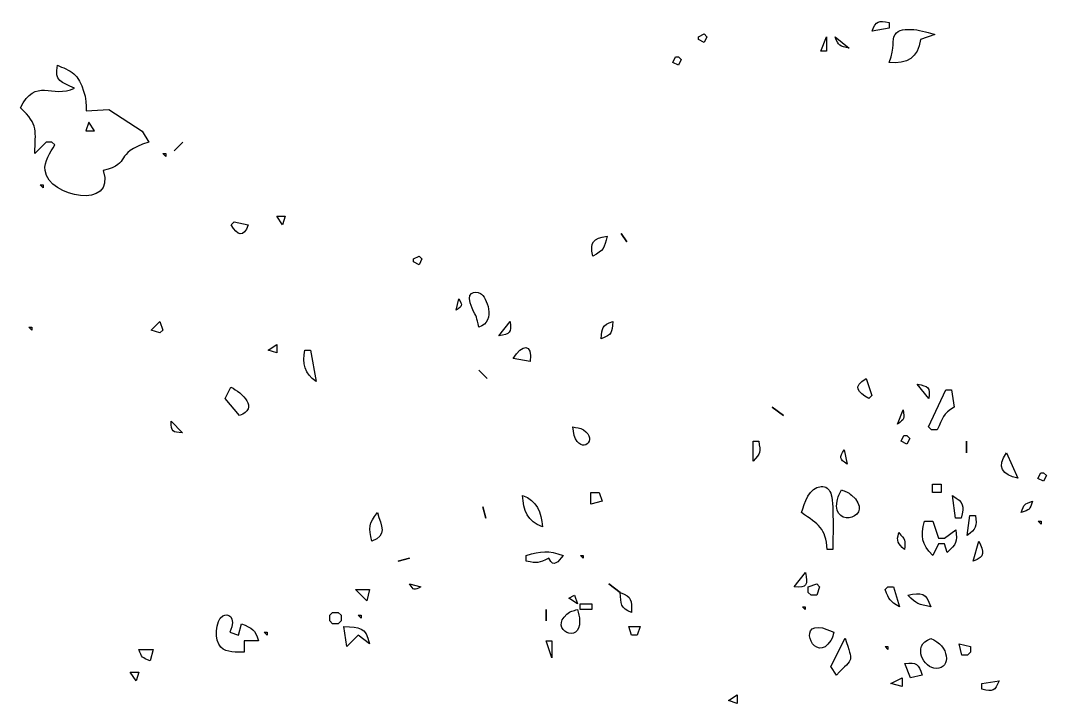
# Model space of a CAD drawing. Header units: centimetres. Extents: x -10.8 to 7.5, y -7.5 to 7.5.
# Drawn here: x -3.751 to -1.244, y 4.029 to 5.699 of the extents above; entities that cross this region are included whole.
import ezdxf

# ---------------------------------------------------------------- set-up
doc = ezdxf.new("R2010")
doc.units = ezdxf.units.CM
doc.header["$MEASUREMENT"] = 0
doc.layers.add('Layer 1', color=7, linetype='Continuous')

msp = doc.modelspace()

# ---------------------------------------------------------------- linework, layer by layer
at = {"layer": 'Layer 1'}
for points, knots in [([(-1.66997, 5.67267), (-1.66997, 5.67267), (-1.62821, 5.67963), (-1.62821, 5.67963), (-1.62821, 5.67963), (-1.62821, 5.67963), (-1.62821, 5.69355), (-1.62821, 5.69355), (-1.62821, 5.69355), (-1.65424, 5.69807), (-1.66057, 5.69856), (-1.66997, 5.67267)], [0, 0, 0, 0, 0.25, 0.25, 0.25, 0.25, 0.5, 0.5, 0.5, 0.5, 1, 1, 1, 1]), ([(-1.61388, 5.66418), (-1.62258, 5.64915), (-1.61325, 5.63586), (-1.62822, 5.59612), (-1.62822, 5.59612), (-1.58458, 5.59194), (-1.55689, 5.60712), (-1.55167, 5.6518), (-1.55167, 5.6518), (-1.55167, 5.6518), (-1.51687, 5.66419), (-1.51687, 5.66419), (-1.51687, 5.66419), (-1.54053, 5.67268), (-1.5976, 5.68813), (-1.61388, 5.66419), (-1.61388, 5.66419), (-1.61388, 5.66419), (-1.61388, 5.66418), (-1.61388, 5.66418)], [0, 0, 0, 0, 0.1666667, 0.1666667, 0.1666667, 0.1666667, 0.3333333, 0.3333333, 0.3333333, 0.3333333, 0.5, 0.5, 0.5, 0.5, 0.6666667, 0.6666667, 0.6666667, 0.6666667, 1, 1, 1, 1]), ([(-2.09446, 5.65875), (-2.09446, 5.65875), (-2.09446, 5.65179), (-2.09446, 5.65179), (-2.09446, 5.65179), (-2.09446, 5.65179), (-2.08054, 5.64483), (-2.08054, 5.64483), (-2.08054, 5.64483), (-2.08054, 5.64483), (-2.07358, 5.65875), (-2.07358, 5.65875), (-2.07358, 5.65875), (-2.07358, 5.65875), (-2.08054, 5.66571), (-2.08054, 5.66571), (-2.08054, 5.66571), (-2.08054, 5.66571), (-2.09446, 5.65875), (-2.09446, 5.65875)], [0, 0, 0, 0, 0.1666667, 0.1666667, 0.1666667, 0.1666667, 0.3333333, 0.3333333, 0.3333333, 0.3333333, 0.5, 0.5, 0.5, 0.5, 0.6666667, 0.6666667, 0.6666667, 0.6666667, 1, 1, 1, 1]), ([(-1.7952, 5.62396), (-1.7952, 5.62396), (-1.78128, 5.62396), (-1.78128, 5.62396), (-1.78128, 5.62396), (-1.78128, 5.62396), (-1.78128, 5.65876), (-1.78128, 5.65876), (-1.78128, 5.65876), (-1.78128, 5.65876), (-1.7952, 5.62396), (-1.7952, 5.62396)], [0, 0, 0, 0, 0.25, 0.25, 0.25, 0.25, 0.5, 0.5, 0.5, 0.5, 1, 1, 1, 1]), ([(-1.7604, 5.65875), (-1.75205, 5.63557), (-1.7492, 5.63634), (-1.7256, 5.63091), (-1.7256, 5.63091), (-1.7256, 5.63091), (-1.7604, 5.65875), (-1.7604, 5.65875)], [0, 0, 0, 0, 0.3333333, 0.3333333, 0.3333333, 0.3333333, 1, 1, 1, 1]), ([(-2.15015, 5.61004), (-2.15015, 5.61004), (-2.15711, 5.59612), (-2.15711, 5.59612), (-2.15711, 5.59612), (-2.15711, 5.59612), (-2.14319, 5.58916), (-2.14319, 5.58916), (-2.14319, 5.58916), (-2.14319, 5.58916), (-2.13623, 5.60308), (-2.13623, 5.60308), (-2.13623, 5.60308), (-2.13623, 5.60308), (-2.14319, 5.61004), (-2.14319, 5.61004), (-2.14319, 5.61004), (-2.14319, 5.61004), (-2.15015, 5.61004), (-2.15015, 5.61004)], [0, 0, 0, 0, 0.1666667, 0.1666667, 0.1666667, 0.1666667, 0.3333333, 0.3333333, 0.3333333, 0.3333333, 0.5, 0.5, 0.5, 0.5, 0.6666667, 0.6666667, 0.6666667, 0.6666667, 1, 1, 1, 1]), ([(-3.62078, 5.56849), (-3.63094, 5.57712), (-3.64813, 5.5838), (-3.66038, 5.58916), (-3.66038, 5.58916), (-3.66894, 5.5504), (-3.65147, 5.54789), (-3.61862, 5.53348), (-3.61862, 5.53348), (-3.67402, 5.50662), (-3.71445, 5.56188), (-3.75085, 5.48476), (-3.75085, 5.48476), (-3.70582, 5.44363), (-3.71494, 5.42762), (-3.71605, 5.37341), (-3.71605, 5.37341), (-3.71605, 5.37341), (-3.68821, 5.40125), (-3.68821, 5.40125), (-3.68821, 5.40125), (-3.68821, 5.40125), (-3.6743, 5.40125), (-3.6743, 5.40125), (-3.6743, 5.40125), (-3.6743, 5.40125), (-3.66734, 5.39429), (-3.66734, 5.39429), (-3.66734, 5.39429), (-3.67764, 5.3764), (-3.69386, 5.35316), (-3.69086, 5.33166), (-3.69086, 5.33166), (-3.68167, 5.26527), (-3.5166, 5.23506), (-3.54902, 5.33166), (-3.54902, 5.33166), (-3.47539, 5.3501), (-3.52752, 5.3723), (-3.43767, 5.40125), (-3.43767, 5.40125), (-3.43767, 5.40125), (-3.45361, 5.42811), (-3.45361, 5.42811), (-3.45361, 5.42811), (-3.45361, 5.42811), (-3.53538, 5.48142), (-3.53538, 5.48142), (-3.53538, 5.48142), (-3.53538, 5.48142), (-3.59078, 5.4778), (-3.59078, 5.4778), (-3.59078, 5.4778), (-3.5873, 5.50369), (-3.60004, 5.55087), (-3.62078, 5.56848), (-3.62078, 5.56848), (-3.62078, 5.56848), (-3.62078, 5.56849), (-3.62078, 5.56849)], [0, 0, 0, 0, 0.0625, 0.0625, 0.0625, 0.0625, 0.125, 0.125, 0.125, 0.125, 0.1875, 0.1875, 0.1875, 0.1875, 0.25, 0.25, 0.25, 0.25, 0.3125, 0.3125, 0.3125, 0.3125, 0.375, 0.375, 0.375, 0.375, 0.4375, 0.4375, 0.4375, 0.4375, 0.5, 0.5, 0.5, 0.5, 0.5625, 0.5625, 0.5625, 0.5625, 0.625, 0.625, 0.625, 0.625, 0.6875, 0.6875, 0.6875, 0.6875, 0.75, 0.75, 0.75, 0.75, 0.8125, 0.8125, 0.8125, 0.8125, 0.875, 0.875, 0.875, 0.875, 1, 1, 1, 1]), ([(-3.56997, 5.42909), (-3.56997, 5.42909), (-3.59085, 5.42909), (-3.59085, 5.42909), (-3.59085, 5.42909), (-3.59085, 5.42909), (-3.58389, 5.44997), (-3.58389, 5.44997), (-3.58389, 5.44997), (-3.58389, 5.44997), (-3.56997, 5.42909), (-3.56997, 5.42909)], [0, 0, 0, 0, 0.25, 0.25, 0.25, 0.25, 0.5, 0.5, 0.5, 0.5, 1, 1, 1, 1]), ([(-3.37507, 5.38038), (-3.37507, 5.38038), (-3.35419, 5.40126), (-3.35419, 5.40126), (-3.35419, 5.40126), (-3.35419, 5.40126), (-3.37507, 5.38038), (-3.37507, 5.38038)], [0, 0, 0, 0, 0.3333333, 0.3333333, 0.3333333, 0.3333333, 1, 1, 1, 1]), ([(-3.40303, 5.37342), (-3.40303, 5.37342), (-3.39607, 5.36646), (-3.39607, 5.36646), (-3.39607, 5.36646), (-3.39607, 5.36646), (-3.39607, 5.37342), (-3.39607, 5.37342), (-3.39607, 5.37342), (-3.39607, 5.37342), (-3.40303, 5.37342), (-3.40303, 5.37342)], [0, 0, 0, 0, 0.25, 0.25, 0.25, 0.25, 0.5, 0.5, 0.5, 0.5, 1, 1, 1, 1]), ([(-3.70245, 5.29686), (-3.70245, 5.29686), (-3.69549, 5.2899), (-3.69549, 5.2899), (-3.69549, 5.2899), (-3.69549, 5.2899), (-3.69549, 5.29686), (-3.69549, 5.29686), (-3.69549, 5.29686), (-3.69549, 5.29686), (-3.70245, 5.29686), (-3.70245, 5.29686)], [0, 0, 0, 0, 0.25, 0.25, 0.25, 0.25, 0.5, 0.5, 0.5, 0.5, 1, 1, 1, 1]), ([(-3.12475, 5.22031), (-3.12475, 5.22031), (-3.11083, 5.19943), (-3.11083, 5.19943), (-3.11083, 5.19943), (-3.11083, 5.19943), (-3.10387, 5.22031), (-3.10387, 5.22031), (-3.10387, 5.22031), (-3.10387, 5.22031), (-3.12475, 5.22031), (-3.12475, 5.22031)], [0, 0, 0, 0, 0.25, 0.25, 0.25, 0.25, 0.5, 0.5, 0.5, 0.5, 1, 1, 1, 1]), ([(-3.22912, 5.20639), (-3.22912, 5.20639), (-3.23608, 5.19943), (-3.23608, 5.19943), (-3.23608, 5.19943), (-3.22091, 5.17278), (-3.20602, 5.16651), (-3.19432, 5.19943), (-3.19432, 5.19943), (-3.19432, 5.19943), (-3.22912, 5.20639), (-3.22912, 5.20639)], [0, 0, 0, 0, 0.25, 0.25, 0.25, 0.25, 0.5, 0.5, 0.5, 0.5, 1, 1, 1, 1]), ([(-2.35239, 5.12262), (-2.3258, 5.13682), (-2.32386, 5.14225), (-2.31759, 5.17134), (-2.31759, 5.17134), (-2.35218, 5.16556), (-2.35963, 5.15763), (-2.35239, 5.12262)], [0, 0, 0, 0, 0.3333333, 0.3333333, 0.3333333, 0.3333333, 1, 1, 1, 1]), ([(-2.2689, 5.15742), (-2.2689, 5.15742), (-2.28282, 5.1783), (-2.28282, 5.1783), (-2.28282, 5.1783), (-2.28282, 5.1783), (-2.2689, 5.15742), (-2.2689, 5.15742)], [0, 0, 0, 0, 0.3333333, 0.3333333, 0.3333333, 0.3333333, 1, 1, 1, 1]), ([(-2.7909, 5.11566), (-2.7909, 5.11566), (-2.7909, 5.1087), (-2.7909, 5.1087), (-2.7909, 5.1087), (-2.7909, 5.1087), (-2.77698, 5.10174), (-2.77698, 5.10174), (-2.77698, 5.10174), (-2.77698, 5.10174), (-2.77002, 5.11566), (-2.77002, 5.11566), (-2.77002, 5.11566), (-2.77002, 5.11566), (-2.77698, 5.12262), (-2.77698, 5.12262), (-2.77698, 5.12262), (-2.77698, 5.12262), (-2.7909, 5.11566), (-2.7909, 5.11566)], [0, 0, 0, 0, 0.1666667, 0.1666667, 0.1666667, 0.1666667, 0.3333333, 0.3333333, 0.3333333, 0.3333333, 0.5, 0.5, 0.5, 0.5, 0.6666667, 0.6666667, 0.6666667, 0.6666667, 1, 1, 1, 1]), ([(-2.62689, 5.03159), (-2.63997, 5.03945), (-2.66635, 5.03458), (-2.64735, 4.99533), (-2.64735, 4.99533), (-2.63594, 4.97181), (-2.63608, 4.97522), (-2.63099, 4.94863), (-2.63099, 4.94863), (-2.58624, 4.96485), (-2.6129, 5.02317), (-2.62688, 5.03159), (-2.62688, 5.03159), (-2.62688, 5.03159), (-2.62689, 5.03159), (-2.62689, 5.03159)], [0, 0, 0, 0, 0.2, 0.2, 0.2, 0.2, 0.4, 0.4, 0.4, 0.4, 0.6, 0.6, 0.6, 0.6, 1, 1, 1, 1]), ([(-2.68667, 4.99039), (-2.67094, 5.00146), (-2.67004, 5.00139), (-2.67971, 5.01823), (-2.67971, 5.01823), (-2.67971, 5.01823), (-2.68667, 4.99039), (-2.68667, 4.99039)], [0, 0, 0, 0, 0.3333333, 0.3333333, 0.3333333, 0.3333333, 1, 1, 1, 1]), ([(-3.73032, 4.94864), (-3.73032, 4.94864), (-3.72336, 4.94168), (-3.72336, 4.94168), (-3.72336, 4.94168), (-3.72336, 4.94168), (-3.72336, 4.94864), (-3.72336, 4.94864), (-3.72336, 4.94864), (-3.72336, 4.94864), (-3.73032, 4.94864), (-3.73032, 4.94864)], [0, 0, 0, 0, 0.25, 0.25, 0.25, 0.25, 0.5, 0.5, 0.5, 0.5, 1, 1, 1, 1]), ([(-3.43119, 4.94168), (-3.43119, 4.94168), (-3.41031, 4.93472), (-3.41031, 4.93472), (-3.41031, 4.93472), (-3.41031, 4.93472), (-3.40335, 4.94168), (-3.40335, 4.94168), (-3.40335, 4.94168), (-3.40335, 4.94168), (-3.41031, 4.96256), (-3.41031, 4.96256), (-3.41031, 4.96256), (-3.41031, 4.96256), (-3.43119, 4.94168), (-3.43119, 4.94168)], [0, 0, 0, 0, 0.2, 0.2, 0.2, 0.2, 0.4, 0.4, 0.4, 0.4, 0.6, 0.6, 0.6, 0.6, 1, 1, 1, 1]), ([(-2.58215, 4.92776), (-2.55501, 4.93256), (-2.55055, 4.93444), (-2.55431, 4.96256), (-2.55431, 4.96256), (-2.55431, 4.96256), (-2.58215, 4.92776), (-2.58215, 4.92776)], [0, 0, 0, 0, 0.3333333, 0.3333333, 0.3333333, 0.3333333, 1, 1, 1, 1]), ([(-2.33161, 4.9208), (-2.30496, 4.93013), (-2.30607, 4.93534), (-2.30377, 4.96256), (-2.30377, 4.96256), (-2.33042, 4.95323), (-2.32931, 4.94802), (-2.33161, 4.9208)], [0, 0, 0, 0, 0.3333333, 0.3333333, 0.3333333, 0.3333333, 1, 1, 1, 1]), ([(-3.14565, 4.89296), (-3.14565, 4.89296), (-3.12477, 4.886), (-3.12477, 4.886), (-3.12477, 4.886), (-3.12477, 4.886), (-3.12477, 4.90688), (-3.12477, 4.90688), (-3.12477, 4.90688), (-3.12477, 4.90688), (-3.14565, 4.89296), (-3.14565, 4.89296)], [0, 0, 0, 0, 0.25, 0.25, 0.25, 0.25, 0.5, 0.5, 0.5, 0.5, 1, 1, 1, 1]), ([(-3.05589, 4.8929), (-3.06285, 4.86054), (-3.05686, 4.83479), (-3.02805, 4.81635), (-3.02805, 4.81635), (-3.02805, 4.81635), (-3.04197, 4.8929), (-3.04197, 4.8929), (-3.04197, 4.8929), (-3.04197, 4.8929), (-3.05589, 4.8929), (-3.05589, 4.8929)], [0, 0, 0, 0, 0.25, 0.25, 0.25, 0.25, 0.5, 0.5, 0.5, 0.5, 1, 1, 1, 1]), ([(-2.54715, 4.87209), (-2.54715, 4.87209), (-2.50539, 4.86513), (-2.50539, 4.86513), (-2.50539, 4.86513), (-2.49968, 4.90974), (-2.52557, 4.90856), (-2.54715, 4.87209)], [0, 0, 0, 0, 0.3333333, 0.3333333, 0.3333333, 0.3333333, 1, 1, 1, 1]), ([(-2.63124, 4.84418), (-2.63124, 4.84418), (-2.61036, 4.8233), (-2.61036, 4.8233), (-2.61036, 4.8233), (-2.61036, 4.8233), (-2.63124, 4.84418), (-2.63124, 4.84418)], [0, 0, 0, 0, 0.3333333, 0.3333333, 0.3333333, 0.3333333, 1, 1, 1, 1]), ([(-1.67774, 4.77459), (-1.67774, 4.77459), (-1.67078, 4.78155), (-1.67078, 4.78155), (-1.67078, 4.78155), (-1.67078, 4.78155), (-1.6847, 4.82331), (-1.6847, 4.82331), (-1.6847, 4.82331), (-1.71831, 4.80362), (-1.70509, 4.79081), (-1.67774, 4.77459)], [0, 0, 0, 0, 0.25, 0.25, 0.25, 0.25, 0.5, 0.5, 0.5, 0.5, 1, 1, 1, 1]), ([(-3.23674, 4.80242), (-3.23674, 4.80242), (-3.25066, 4.77458), (-3.25066, 4.77458), (-3.25066, 4.77458), (-3.25066, 4.77458), (-3.21586, 4.73282), (-3.21586, 4.73282), (-3.21586, 4.73282), (-3.16742, 4.75001), (-3.20967, 4.78843), (-3.23674, 4.80241), (-3.23674, 4.80241), (-3.23674, 4.80241), (-3.23674, 4.80242), (-3.23674, 4.80242)], [0, 0, 0, 0, 0.2, 0.2, 0.2, 0.2, 0.4, 0.4, 0.4, 0.4, 0.6, 0.6, 0.6, 0.6, 1, 1, 1, 1]), ([(-1.55943, 4.80938), (-1.55943, 4.80938), (-1.53159, 4.77458), (-1.53159, 4.77458), (-1.53159, 4.77458), (-1.52783, 4.8027), (-1.53229, 4.80458), (-1.55943, 4.80938)], [0, 0, 0, 0, 0.3333333, 0.3333333, 0.3333333, 0.3333333, 1, 1, 1, 1]), ([(-1.48993, 4.79546), (-1.48993, 4.79546), (-1.53169, 4.70499), (-1.53169, 4.70499), (-1.53169, 4.70499), (-1.53169, 4.70499), (-1.52473, 4.69803), (-1.52473, 4.69803), (-1.52473, 4.69803), (-1.52473, 4.69803), (-1.51081, 4.69803), (-1.51081, 4.69803), (-1.51081, 4.69803), (-1.49696, 4.7258), (-1.49738, 4.73791), (-1.46905, 4.75371), (-1.46905, 4.75371), (-1.46905, 4.75371), (-1.47601, 4.79547), (-1.47601, 4.79547), (-1.47601, 4.79547), (-1.47601, 4.79547), (-1.48993, 4.79547), (-1.48993, 4.79547), (-1.48993, 4.79547), (-1.48993, 4.79547), (-1.48993, 4.79546), (-1.48993, 4.79546)], [0, 0, 0, 0, 0.125, 0.125, 0.125, 0.125, 0.25, 0.25, 0.25, 0.25, 0.375, 0.375, 0.375, 0.375, 0.5, 0.5, 0.5, 0.5, 0.625, 0.625, 0.625, 0.625, 0.75, 0.75, 0.75, 0.75, 1, 1, 1, 1]), ([(-1.91442, 4.75371), (-1.91442, 4.75371), (-1.88658, 4.73283), (-1.88658, 4.73283), (-1.88658, 4.73283), (-1.88658, 4.73283), (-1.91442, 4.75371), (-1.91442, 4.75371)], [0, 0, 0, 0, 0.3333333, 0.3333333, 0.3333333, 0.3333333, 1, 1, 1, 1]), ([(-1.6082, 4.71195), (-1.58976, 4.72476), (-1.59136, 4.72476), (-1.59428, 4.74675), (-1.59428, 4.74675), (-1.59428, 4.74675), (-1.6082, 4.71195), (-1.6082, 4.71195)], [0, 0, 0, 0, 0.3333333, 0.3333333, 0.3333333, 0.3333333, 1, 1, 1, 1]), ([(-3.38275, 4.71891), (-3.38247, 4.69365), (-3.38017, 4.69135), (-3.35491, 4.69107), (-3.35491, 4.69107), (-3.35491, 4.69107), (-3.38275, 4.71891), (-3.38275, 4.71891)], [0, 0, 0, 0, 0.3333333, 0.3333333, 0.3333333, 0.3333333, 1, 1, 1, 1]), ([(-2.39763, 4.68453), (-2.38121, 4.63442), (-2.33799, 4.67409), (-2.37536, 4.69789), (-2.37536, 4.69789), (-2.3842, 4.70353), (-2.39192, 4.70339), (-2.40153, 4.70499), (-2.40153, 4.70499), (-2.40153, 4.70499), (-2.39763, 4.68453), (-2.39763, 4.68453)], [0, 0, 0, 0, 0.25, 0.25, 0.25, 0.25, 0.5, 0.5, 0.5, 0.5, 1, 1, 1, 1]), ([(-1.96084, 4.66999), (-1.96084, 4.66999), (-1.96084, 4.62127), (-1.96084, 4.62127), (-1.96084, 4.62127), (-1.94184, 4.6411), (-1.94247, 4.64305), (-1.94692, 4.66999), (-1.94692, 4.66999), (-1.94692, 4.66999), (-1.96084, 4.66999), (-1.96084, 4.66999)], [0, 0, 0, 0, 0.25, 0.25, 0.25, 0.25, 0.5, 0.5, 0.5, 0.5, 1, 1, 1, 1]), ([(-1.59194, 4.68391), (-1.59194, 4.68391), (-1.5989, 4.66999), (-1.5989, 4.66999), (-1.5989, 4.66999), (-1.5989, 4.66999), (-1.58498, 4.66303), (-1.58498, 4.66303), (-1.58498, 4.66303), (-1.58498, 4.66303), (-1.57802, 4.67695), (-1.57802, 4.67695), (-1.57802, 4.67695), (-1.57802, 4.67695), (-1.58498, 4.68391), (-1.58498, 4.68391), (-1.58498, 4.68391), (-1.58498, 4.68391), (-1.59194, 4.68391), (-1.59194, 4.68391)], [0, 0, 0, 0, 0.1666667, 0.1666667, 0.1666667, 0.1666667, 0.3333333, 0.3333333, 0.3333333, 0.3333333, 0.5, 0.5, 0.5, 0.5, 0.6666667, 0.6666667, 0.6666667, 0.6666667, 1, 1, 1, 1]), ([(-1.43888, 4.64215), (-1.43888, 4.64215), (-1.43888, 4.66999), (-1.43888, 4.66999), (-1.43888, 4.66999), (-1.43888, 4.66999), (-1.43888, 4.64215), (-1.43888, 4.64215)], [0, 0, 0, 0, 0.3333333, 0.3333333, 0.3333333, 0.3333333, 1, 1, 1, 1]), ([(-1.73117, 4.61431), (-1.73117, 4.61431), (-1.73813, 4.64911), (-1.73813, 4.64911), (-1.73813, 4.64911), (-1.75059, 4.63011), (-1.74989, 4.62712), (-1.73117, 4.61431)], [0, 0, 0, 0, 0.3333333, 0.3333333, 0.3333333, 0.3333333, 1, 1, 1, 1]), ([(-1.31359, 4.57952), (-1.31359, 4.57952), (-1.34143, 4.64215), (-1.34143, 4.64215), (-1.34143, 4.64215), (-1.36676, 4.60756), (-1.35173, 4.58794), (-1.31359, 4.57952)], [0, 0, 0, 0, 0.3333333, 0.3333333, 0.3333333, 0.3333333, 1, 1, 1, 1]), ([(-1.25766, 4.59318), (-1.25766, 4.59318), (-1.26462, 4.57926), (-1.26462, 4.57926), (-1.26462, 4.57926), (-1.26462, 4.57926), (-1.2507, 4.5723), (-1.2507, 4.5723), (-1.2507, 4.5723), (-1.2507, 4.5723), (-1.24374, 4.58622), (-1.24374, 4.58622), (-1.24374, 4.58622), (-1.24374, 4.58622), (-1.2507, 4.59318), (-1.2507, 4.59318), (-1.2507, 4.59318), (-1.2507, 4.59318), (-1.25766, 4.59318), (-1.25766, 4.59318)], [0, 0, 0, 0, 0.1666667, 0.1666667, 0.1666667, 0.1666667, 0.3333333, 0.3333333, 0.3333333, 0.3333333, 0.5, 0.5, 0.5, 0.5, 0.6666667, 0.6666667, 0.6666667, 0.6666667, 1, 1, 1, 1]), ([(-1.52226, 4.56535), (-1.52226, 4.56535), (-1.52226, 4.54447), (-1.52226, 4.54447), (-1.52226, 4.54447), (-1.52226, 4.54447), (-1.50138, 4.54447), (-1.50138, 4.54447), (-1.50138, 4.54447), (-1.50138, 4.54447), (-1.50138, 4.56535), (-1.50138, 4.56535), (-1.50138, 4.56535), (-1.50138, 4.56535), (-1.52226, 4.56535), (-1.52226, 4.56535)], [0, 0, 0, 0, 0.2, 0.2, 0.2, 0.2, 0.4, 0.4, 0.4, 0.4, 0.6, 0.6, 0.6, 0.6, 1, 1, 1, 1]), ([(-2.35732, 4.54447), (-2.35732, 4.54447), (-2.35732, 4.51663), (-2.35732, 4.51663), (-2.35732, 4.51663), (-2.35732, 4.51663), (-2.32948, 4.52359), (-2.32948, 4.52359), (-2.32948, 4.52359), (-2.32948, 4.52359), (-2.33644, 4.54447), (-2.33644, 4.54447), (-2.33644, 4.54447), (-2.33644, 4.54447), (-2.35732, 4.54447), (-2.35732, 4.54447)], [0, 0, 0, 0, 0.2, 0.2, 0.2, 0.2, 0.4, 0.4, 0.4, 0.4, 0.6, 0.6, 0.6, 0.6, 1, 1, 1, 1]), ([(-1.77098, 4.54342), (-1.77564, 4.55351), (-1.78246, 4.56033), (-1.79429, 4.55964), (-1.79429, 4.55964), (-1.82408, 4.55783), (-1.83472, 4.51851), (-1.84238, 4.49575), (-1.84238, 4.49575), (-1.80076, 4.4661), (-1.78288, 4.45866), (-1.77975, 4.40528), (-1.77975, 4.40528), (-1.77975, 4.40528), (-1.76583, 4.40528), (-1.76583, 4.40528), (-1.76583, 4.40528), (-1.76583, 4.43117), (-1.76263, 4.5254), (-1.77098, 4.54343), (-1.77098, 4.54343), (-1.77098, 4.54343), (-1.77098, 4.54342), (-1.77098, 4.54342)], [0, 0, 0, 0, 0.1428571, 0.1428571, 0.1428571, 0.1428571, 0.2857143, 0.2857143, 0.2857143, 0.2857143, 0.4285714, 0.4285714, 0.4285714, 0.4285714, 0.5714286, 0.5714286, 0.5714286, 0.5714286, 0.7142857, 0.7142857, 0.7142857, 0.7142857, 1, 1, 1, 1]), ([(-1.75558, 4.52359), (-1.76832, 4.45226), (-1.65773, 4.48566), (-1.7203, 4.53862), (-1.7203, 4.53862), (-1.72809, 4.54523), (-1.73589, 4.54753), (-1.74487, 4.55143), (-1.74487, 4.55143), (-1.74925, 4.54183), (-1.75371, 4.53431), (-1.75559, 4.52359), (-1.75559, 4.52359), (-1.75559, 4.52359), (-1.75558, 4.52359), (-1.75558, 4.52359)], [0, 0, 0, 0, 0.2, 0.2, 0.2, 0.2, 0.4, 0.4, 0.4, 0.4, 0.6, 0.6, 0.6, 0.6, 1, 1, 1, 1]), ([(-2.52426, 4.53751), (-2.52148, 4.50111), (-2.51243, 4.47334), (-2.47554, 4.46096), (-2.47554, 4.46096), (-2.47791, 4.49576), (-2.48918, 4.52561), (-2.52426, 4.53751)], [0, 0, 0, 0, 0.3333333, 0.3333333, 0.3333333, 0.3333333, 1, 1, 1, 1]), ([(-1.47338, 4.53751), (-1.47338, 4.53751), (-1.46642, 4.48183), (-1.46642, 4.48183), (-1.46642, 4.48183), (-1.46642, 4.48183), (-1.45251, 4.48183), (-1.45251, 4.48183), (-1.45251, 4.48183), (-1.44458, 4.51336), (-1.44569, 4.51976), (-1.47339, 4.53751), (-1.47339, 4.53751), (-1.47339, 4.53751), (-1.47338, 4.53751), (-1.47338, 4.53751)], [0, 0, 0, 0, 0.2, 0.2, 0.2, 0.2, 0.4, 0.4, 0.4, 0.4, 0.6, 0.6, 0.6, 0.6, 1, 1, 1, 1]), ([(-1.30552, 4.49559), (-1.28416, 4.50304), (-1.28513, 4.50206), (-1.27768, 4.52343), (-1.27768, 4.52343), (-1.29904, 4.51598), (-1.29807, 4.51696), (-1.30552, 4.49559)], [0, 0, 0, 0, 0.3333333, 0.3333333, 0.3333333, 0.3333333, 1, 1, 1, 1]), ([(-2.89228, 4.42599), (-2.85317, 4.43977), (-2.86994, 4.46308), (-2.87836, 4.49558), (-2.87836, 4.49558), (-2.90056, 4.46886), (-2.89993, 4.45904), (-2.89228, 4.42599)], [0, 0, 0, 0, 0.3333333, 0.3333333, 0.3333333, 0.3333333, 1, 1, 1, 1]), ([(-2.61399, 4.48167), (-2.61399, 4.48167), (-2.62095, 4.50951), (-2.62095, 4.50951), (-2.62095, 4.50951), (-2.62095, 4.50951), (-2.61399, 4.48167), (-2.61399, 4.48167)], [0, 0, 0, 0, 0.3333333, 0.3333333, 0.3333333, 0.3333333, 1, 1, 1, 1]), ([(-1.43078, 4.48863), (-1.43078, 4.48863), (-1.43774, 4.43991), (-1.43774, 4.43991), (-1.43774, 4.43991), (-1.41505, 4.45473), (-1.41436, 4.46232), (-1.41686, 4.48863), (-1.41686, 4.48863), (-1.41686, 4.48863), (-1.43078, 4.48863), (-1.43078, 4.48863)], [0, 0, 0, 0, 0.25, 0.25, 0.25, 0.25, 0.5, 0.5, 0.5, 0.5, 1, 1, 1, 1]), ([(-1.54206, 4.47471), (-1.55097, 4.43671), (-1.55048, 4.4191), (-1.52118, 4.3912), (-1.52118, 4.3912), (-1.52118, 4.3912), (-1.50726, 4.41904), (-1.50726, 4.41904), (-1.50726, 4.41904), (-1.50726, 4.41904), (-1.49335, 4.41904), (-1.49335, 4.41904), (-1.49335, 4.41904), (-1.49335, 4.41904), (-1.48639, 4.39816), (-1.48639, 4.39816), (-1.48639, 4.39816), (-1.46377, 4.41897), (-1.46161, 4.42328), (-1.46551, 4.45384), (-1.46551, 4.45384), (-1.46551, 4.45384), (-1.49335, 4.43296), (-1.49335, 4.43296), (-1.49335, 4.43296), (-1.49335, 4.43296), (-1.50726, 4.43295), (-1.50726, 4.43295), (-1.50726, 4.43295), (-1.50726, 4.43295), (-1.52118, 4.47471), (-1.52118, 4.47471), (-1.52118, 4.47471), (-1.52118, 4.47471), (-1.54206, 4.47471), (-1.54206, 4.47471)], [0, 0, 0, 0, 0.1, 0.1, 0.1, 0.1, 0.2, 0.2, 0.2, 0.2, 0.3, 0.3, 0.3, 0.3, 0.4, 0.4, 0.4, 0.4, 0.5, 0.5, 0.5, 0.5, 0.6, 0.6, 0.6, 0.6, 0.7, 0.7, 0.7, 0.7, 0.8, 0.8, 0.8, 0.8, 1, 1, 1, 1]), ([(-1.26368, 4.47471), (-1.26368, 4.47471), (-1.25672, 4.46775), (-1.25672, 4.46775), (-1.25672, 4.46775), (-1.25672, 4.46775), (-1.25672, 4.47471), (-1.25672, 4.47471), (-1.25672, 4.47471), (-1.25672, 4.47471), (-1.26368, 4.47471), (-1.26368, 4.47471)], [0, 0, 0, 0, 0.25, 0.25, 0.25, 0.25, 0.5, 0.5, 0.5, 0.5, 1, 1, 1, 1]), ([(-1.59067, 4.40512), (-1.58879, 4.42941), (-1.58844, 4.42857), (-1.60459, 4.44688), (-1.60459, 4.44688), (-1.61113, 4.42419), (-1.60668, 4.42134), (-1.59067, 4.40512)], [0, 0, 0, 0, 0.3333333, 0.3333333, 0.3333333, 0.3333333, 1, 1, 1, 1]), ([(-1.4227, 4.37704), (-1.3925, 4.38804), (-1.39639, 4.39966), (-1.40878, 4.42576), (-1.40878, 4.42576), (-1.40878, 4.42576), (-1.4227, 4.37704), (-1.4227, 4.37704)], [0, 0, 0, 0, 0.3333333, 0.3333333, 0.3333333, 0.3333333, 1, 1, 1, 1]), ([(-2.51512, 4.39096), (-2.51512, 4.39096), (-2.51512, 4.37704), (-2.51512, 4.37704), (-2.51512, 4.37704), (-2.48707, 4.37071), (-2.48547, 4.37224), (-2.45944, 4.384), (-2.45944, 4.384), (-2.44782, 4.35902), (-2.43731, 4.376), (-2.42464, 4.39096), (-2.42464, 4.39096), (-2.46173, 4.4037), (-2.47788, 4.40223), (-2.51511, 4.39096), (-2.51511, 4.39096), (-2.51511, 4.39096), (-2.51512, 4.39096), (-2.51512, 4.39096)], [0, 0, 0, 0, 0.1666667, 0.1666667, 0.1666667, 0.1666667, 0.3333333, 0.3333333, 0.3333333, 0.3333333, 0.5, 0.5, 0.5, 0.5, 0.6666667, 0.6666667, 0.6666667, 0.6666667, 1, 1, 1, 1]), ([(-2.38278, 4.39096), (-2.38278, 4.39096), (-2.37582, 4.384), (-2.37582, 4.384), (-2.37582, 4.384), (-2.37582, 4.384), (-2.37582, 4.39096), (-2.37582, 4.39096), (-2.37582, 4.39096), (-2.37582, 4.39096), (-2.38278, 4.39096), (-2.38278, 4.39096)], [0, 0, 0, 0, 0.25, 0.25, 0.25, 0.25, 0.5, 0.5, 0.5, 0.5, 1, 1, 1, 1]), ([(-2.82819, 4.37704), (-2.82819, 4.37704), (-2.80035, 4.384), (-2.80035, 4.384), (-2.80035, 4.384), (-2.80035, 4.384), (-2.82819, 4.37704), (-2.82819, 4.37704)], [0, 0, 0, 0, 0.3333333, 0.3333333, 0.3333333, 0.3333333, 1, 1, 1, 1]), ([(-1.86064, 4.3144), (-1.82856, 4.31015), (-1.82668, 4.31997), (-1.8328, 4.3492), (-1.8328, 4.3492), (-1.8328, 4.3492), (-1.86064, 4.3144), (-1.86064, 4.3144)], [0, 0, 0, 0, 0.3333333, 0.3333333, 0.3333333, 0.3333333, 1, 1, 1, 1]), ([(-2.80028, 4.32136), (-2.78921, 4.30563), (-2.78928, 4.30473), (-2.77244, 4.3144), (-2.77244, 4.3144), (-2.77244, 4.3144), (-2.80028, 4.32136), (-2.80028, 4.32136)], [0, 0, 0, 0, 0.3333333, 0.3333333, 0.3333333, 0.3333333, 1, 1, 1, 1]), ([(-2.31312, 4.32136), (-2.31312, 4.32136), (-2.28528, 4.30048), (-2.28528, 4.30048), (-2.28528, 4.30048), (-2.28528, 4.30048), (-2.31312, 4.32136), (-2.31312, 4.32136)], [0, 0, 0, 0, 0.3333333, 0.3333333, 0.3333333, 0.3333333, 1, 1, 1, 1]), ([(-1.82596, 4.3144), (-1.82596, 4.3144), (-1.82596, 4.30048), (-1.82596, 4.30048), (-1.82596, 4.30048), (-1.82596, 4.30048), (-1.819, 4.29352), (-1.819, 4.29352), (-1.819, 4.29352), (-1.819, 4.29352), (-1.80508, 4.29353), (-1.80508, 4.29353), (-1.80508, 4.29353), (-1.80508, 4.29353), (-1.79812, 4.31441), (-1.79812, 4.31441), (-1.79812, 4.31441), (-1.79812, 4.31441), (-1.80508, 4.32137), (-1.80508, 4.32137), (-1.80508, 4.32137), (-1.80508, 4.32137), (-1.82596, 4.31441), (-1.82596, 4.31441), (-1.82596, 4.31441), (-1.82596, 4.31441), (-1.82596, 4.3144), (-1.82596, 4.3144)], [0, 0, 0, 0, 0.125, 0.125, 0.125, 0.125, 0.25, 0.25, 0.25, 0.25, 0.375, 0.375, 0.375, 0.375, 0.5, 0.5, 0.5, 0.5, 0.625, 0.625, 0.625, 0.625, 0.75, 0.75, 0.75, 0.75, 1, 1, 1, 1]), ([(-1.63109, 4.3144), (-1.63109, 4.3144), (-1.63805, 4.30744), (-1.63805, 4.30744), (-1.63805, 4.30744), (-1.62796, 4.28259), (-1.62678, 4.27898), (-1.60325, 4.26568), (-1.60325, 4.26568), (-1.60325, 4.26568), (-1.61717, 4.3144), (-1.61717, 4.3144), (-1.61717, 4.3144), (-1.61717, 4.3144), (-1.63108, 4.3144), (-1.63108, 4.3144), (-1.63108, 4.3144), (-1.63108, 4.3144), (-1.63109, 4.3144), (-1.63109, 4.3144)], [0, 0, 0, 0, 0.1666667, 0.1666667, 0.1666667, 0.1666667, 0.3333333, 0.3333333, 0.3333333, 0.3333333, 0.5, 0.5, 0.5, 0.5, 0.6666667, 0.6666667, 0.6666667, 0.6666667, 1, 1, 1, 1]), ([(-2.93252, 4.30744), (-2.93252, 4.30744), (-2.90468, 4.2796), (-2.90468, 4.2796), (-2.90468, 4.2796), (-2.90468, 4.2796), (-2.89772, 4.30744), (-2.89772, 4.30744), (-2.89772, 4.30744), (-2.89772, 4.30744), (-2.93252, 4.30744), (-2.93252, 4.30744)], [0, 0, 0, 0, 0.25, 0.25, 0.25, 0.25, 0.5, 0.5, 0.5, 0.5, 1, 1, 1, 1]), ([(-2.41067, 4.28657), (-2.41067, 4.28657), (-2.38979, 4.27265), (-2.38979, 4.27265), (-2.38979, 4.27265), (-2.38979, 4.27265), (-2.39675, 4.29353), (-2.39675, 4.29353), (-2.39675, 4.29353), (-2.39675, 4.29353), (-2.41067, 4.28657), (-2.41067, 4.28657)], [0, 0, 0, 0, 0.25, 0.25, 0.25, 0.25, 0.5, 0.5, 0.5, 0.5, 1, 1, 1, 1]), ([(-2.28531, 4.30049), (-2.28364, 4.27265), (-2.28559, 4.26194), (-2.25747, 4.25177), (-2.25747, 4.25177), (-2.25851, 4.28079), (-2.25601, 4.29019), (-2.28531, 4.30049)], [0, 0, 0, 0, 0.3333333, 0.3333333, 0.3333333, 0.3333333, 1, 1, 1, 1]), ([(-1.58241, 4.29353), (-1.56153, 4.27161), (-1.55624, 4.27063), (-1.52673, 4.26569), (-1.52673, 4.26569), (-1.53759, 4.29972), (-1.54914, 4.30188), (-1.58241, 4.29353)], [0, 0, 0, 0, 0.3333333, 0.3333333, 0.3333333, 0.3333333, 1, 1, 1, 1]), ([(-2.38288, 4.27265), (-2.38288, 4.27265), (-2.38288, 4.25873), (-2.38288, 4.25873), (-2.38288, 4.25873), (-2.38288, 4.25873), (-2.35504, 4.25873), (-2.35504, 4.25873), (-2.35504, 4.25873), (-2.35504, 4.25873), (-2.35504, 4.27265), (-2.35504, 4.27265), (-2.35504, 4.27265), (-2.35504, 4.27265), (-2.38288, 4.27265), (-2.38288, 4.27265)], [0, 0, 0, 0, 0.2, 0.2, 0.2, 0.2, 0.4, 0.4, 0.4, 0.4, 0.6, 0.6, 0.6, 0.6, 1, 1, 1, 1]), ([(-1.84013, 4.26569), (-1.84013, 4.26569), (-1.83317, 4.25873), (-1.83317, 4.25873), (-1.83317, 4.25873), (-1.83317, 4.25873), (-1.83317, 4.26569), (-1.83317, 4.26569), (-1.83317, 4.26569), (-1.83317, 4.26569), (-1.84013, 4.26569), (-1.84013, 4.26569)], [0, 0, 0, 0, 0.25, 0.25, 0.25, 0.25, 0.5, 0.5, 0.5, 0.5, 1, 1, 1, 1]), ([(-3.25621, 4.24363), (-3.2757, 4.23263), (-3.27709, 4.1819), (-3.26164, 4.16645), (-3.26164, 4.16645), (-3.248, 4.15274), (-3.22211, 4.15455), (-3.20415, 4.15434), (-3.20415, 4.15434), (-3.20415, 4.15434), (-3.20415, 4.18218), (-3.20415, 4.18218), (-3.20415, 4.18218), (-3.20415, 4.18218), (-3.16936, 4.18218), (-3.16936, 4.18218), (-3.16936, 4.18218), (-3.17848, 4.21037), (-3.18404, 4.21294), (-3.21112, 4.22394), (-3.21112, 4.22394), (-3.21112, 4.22394), (-3.21808, 4.1961), (-3.21808, 4.1961), (-3.21808, 4.1961), (-3.21808, 4.1961), (-3.23896, 4.20306), (-3.23896, 4.20306), (-3.23896, 4.20306), (-3.22233, 4.24308), (-3.24501, 4.24997), (-3.25622, 4.24363), (-3.25622, 4.24363), (-3.25622, 4.24363), (-3.25621, 4.24363), (-3.25621, 4.24363)], [0, 0, 0, 0, 0.1, 0.1, 0.1, 0.1, 0.2, 0.2, 0.2, 0.2, 0.3, 0.3, 0.3, 0.3, 0.4, 0.4, 0.4, 0.4, 0.5, 0.5, 0.5, 0.5, 0.6, 0.6, 0.6, 0.6, 0.7, 0.7, 0.7, 0.7, 0.8, 0.8, 0.8, 0.8, 1, 1, 1, 1]), ([(-2.98842, 4.25177), (-2.98842, 4.25177), (-2.99538, 4.24481), (-2.99538, 4.24481), (-2.99538, 4.24481), (-2.99538, 4.24481), (-2.99538, 4.23089), (-2.99538, 4.23089), (-2.99538, 4.23089), (-2.99538, 4.23089), (-2.98842, 4.22393), (-2.98842, 4.22393), (-2.98842, 4.22393), (-2.98842, 4.22393), (-2.9745, 4.22393), (-2.9745, 4.22393), (-2.9745, 4.22393), (-2.9745, 4.22393), (-2.96754, 4.23089), (-2.96754, 4.23089), (-2.96754, 4.23089), (-2.96754, 4.23089), (-2.96754, 4.24481), (-2.96754, 4.24481), (-2.96754, 4.24481), (-2.96754, 4.24481), (-2.9745, 4.25177), (-2.9745, 4.25177), (-2.9745, 4.25177), (-2.9745, 4.25177), (-2.98842, 4.25177), (-2.98842, 4.25177)], [0, 0, 0, 0, 0.1111111, 0.1111111, 0.1111111, 0.1111111, 0.2222222, 0.2222222, 0.2222222, 0.2222222, 0.3333333, 0.3333333, 0.3333333, 0.3333333, 0.4444444, 0.4444444, 0.4444444, 0.4444444, 0.5555556, 0.5555556, 0.5555556, 0.5555556, 0.6666667, 0.6666667, 0.6666667, 0.6666667, 0.7777778, 0.7777778, 0.7777778, 0.7777778, 1, 1, 1, 1]), ([(-2.92572, 4.24481), (-2.92572, 4.24481), (-2.91876, 4.23785), (-2.91876, 4.23785), (-2.91876, 4.23785), (-2.91876, 4.23785), (-2.91876, 4.24481), (-2.91876, 4.24481), (-2.91876, 4.24481), (-2.91876, 4.24481), (-2.92572, 4.24481), (-2.92572, 4.24481)], [0, 0, 0, 0, 0.25, 0.25, 0.25, 0.25, 0.5, 0.5, 0.5, 0.5, 1, 1, 1, 1]), ([(-2.46645, 4.23089), (-2.46645, 4.23089), (-2.46645, 4.25873), (-2.46645, 4.25873), (-2.46645, 4.25873), (-2.46645, 4.25873), (-2.46645, 4.23089), (-2.46645, 4.23089)], [0, 0, 0, 0, 0.3333333, 0.3333333, 0.3333333, 0.3333333, 1, 1, 1, 1]), ([(-2.41557, 4.24766), (-2.46067, 4.20869), (-2.38237, 4.17257), (-2.38453, 4.23117), (-2.38453, 4.23117), (-2.38488, 4.24063), (-2.38773, 4.24961), (-2.38989, 4.25873), (-2.38989, 4.25873), (-2.40012, 4.2556), (-2.40666, 4.25532), (-2.41557, 4.24766)], [0, 0, 0, 0, 0.25, 0.25, 0.25, 0.25, 0.5, 0.5, 0.5, 0.5, 1, 1, 1, 1]), ([(-2.96055, 4.21697), (-2.96055, 4.21697), (-2.95359, 4.16825), (-2.95359, 4.16825), (-2.95359, 4.16825), (-2.95359, 4.16825), (-2.92575, 4.19609), (-2.92575, 4.19609), (-2.92575, 4.19609), (-2.92575, 4.19609), (-2.89791, 4.17521), (-2.89791, 4.17521), (-2.89791, 4.17521), (-2.90751, 4.21773), (-2.92171, 4.21418), (-2.96054, 4.21697), (-2.96054, 4.21697), (-2.96054, 4.21697), (-2.96055, 4.21697), (-2.96055, 4.21697)], [0, 0, 0, 0, 0.1666667, 0.1666667, 0.1666667, 0.1666667, 0.3333333, 0.3333333, 0.3333333, 0.3333333, 0.5, 0.5, 0.5, 0.5, 0.6666667, 0.6666667, 0.6666667, 0.6666667, 1, 1, 1, 1]), ([(-2.26461, 4.21697), (-2.26461, 4.21697), (-2.25765, 4.19609), (-2.25765, 4.19609), (-2.25765, 4.19609), (-2.25765, 4.19609), (-2.24373, 4.1961), (-2.24373, 4.1961), (-2.24373, 4.1961), (-2.24373, 4.1961), (-2.23677, 4.21698), (-2.23677, 4.21698), (-2.23677, 4.21698), (-2.23677, 4.21698), (-2.26461, 4.21697), (-2.26461, 4.21697)], [0, 0, 0, 0, 0.2, 0.2, 0.2, 0.2, 0.4, 0.4, 0.4, 0.4, 0.6, 0.6, 0.6, 0.6, 1, 1, 1, 1]), ([(-1.79123, 4.2137), (-1.85484, 4.22838), (-1.80821, 4.12281), (-1.77049, 4.18322), (-1.77049, 4.18322), (-1.76562, 4.19108), (-1.76576, 4.19561), (-1.76353, 4.20305), (-1.76353, 4.20305), (-1.76353, 4.20305), (-1.79123, 4.2137), (-1.79123, 4.2137)], [0, 0, 0, 0, 0.25, 0.25, 0.25, 0.25, 0.5, 0.5, 0.5, 0.5, 1, 1, 1, 1]), ([(-3.15545, 4.20306), (-3.15545, 4.20306), (-3.14849, 4.1961), (-3.14849, 4.1961), (-3.14849, 4.1961), (-3.14849, 4.1961), (-3.14849, 4.20306), (-3.14849, 4.20306), (-3.14849, 4.20306), (-3.14849, 4.20306), (-3.15545, 4.20306), (-3.15545, 4.20306)], [0, 0, 0, 0, 0.25, 0.25, 0.25, 0.25, 0.5, 0.5, 0.5, 0.5, 1, 1, 1, 1]), ([(-1.77054, 4.11954), (-1.77054, 4.11954), (-1.75662, 4.09866), (-1.75662, 4.09866), (-1.75662, 4.09866), (-1.71403, 4.14376), (-1.71612, 4.1265), (-1.73574, 4.18913), (-1.73574, 4.18913), (-1.73574, 4.18913), (-1.77054, 4.11954), (-1.77054, 4.11954)], [0, 0, 0, 0, 0.25, 0.25, 0.25, 0.25, 0.5, 0.5, 0.5, 0.5, 1, 1, 1, 1]), ([(-1.51302, 4.1146), (-1.47509, 4.1146), (-1.48149, 4.17229), (-1.52666, 4.18774), (-1.52666, 4.18774), (-1.57398, 4.17027), (-1.54329, 4.1146), (-1.51302, 4.1146)], [0, 0, 0, 0, 0.3333333, 0.3333333, 0.3333333, 0.3333333, 1, 1, 1, 1]), ([(-2.46649, 4.18218), (-2.46649, 4.18218), (-2.45257, 4.14042), (-2.45257, 4.14042), (-2.45257, 4.14042), (-2.45257, 4.14042), (-2.45257, 4.18218), (-2.45257, 4.18218), (-2.45257, 4.18218), (-2.45257, 4.18218), (-2.46649, 4.18218), (-2.46649, 4.18218)], [0, 0, 0, 0, 0.25, 0.25, 0.25, 0.25, 0.5, 0.5, 0.5, 0.5, 1, 1, 1, 1]), ([(-1.63834, 4.16826), (-1.63834, 4.16826), (-1.63138, 4.1613), (-1.63138, 4.1613), (-1.63138, 4.1613), (-1.63138, 4.1613), (-1.63138, 4.16826), (-1.63138, 4.16826), (-1.63138, 4.16826), (-1.63138, 4.16826), (-1.63834, 4.16826), (-1.63834, 4.16826)], [0, 0, 0, 0, 0.25, 0.25, 0.25, 0.25, 0.5, 0.5, 0.5, 0.5, 1, 1, 1, 1]), ([(-1.45741, 4.17522), (-1.45741, 4.17522), (-1.45045, 4.14738), (-1.45045, 4.14738), (-1.45045, 4.14738), (-1.45045, 4.14738), (-1.43653, 4.14738), (-1.43653, 4.14738), (-1.43653, 4.14738), (-1.43653, 4.14738), (-1.42957, 4.15434), (-1.42957, 4.15434), (-1.42957, 4.15434), (-1.42957, 4.15434), (-1.42957, 4.16826), (-1.42957, 4.16826), (-1.42957, 4.16826), (-1.42957, 4.16826), (-1.45741, 4.17522), (-1.45741, 4.17522)], [0, 0, 0, 0, 0.1666667, 0.1666667, 0.1666667, 0.1666667, 0.3333333, 0.3333333, 0.3333333, 0.3333333, 0.5, 0.5, 0.5, 0.5, 0.6666667, 0.6666667, 0.6666667, 0.6666667, 1, 1, 1, 1]), ([(-3.46172, 4.1613), (-3.4542, 4.14035), (-3.45448, 4.14174), (-3.43388, 4.13346), (-3.43388, 4.13346), (-3.43388, 4.13346), (-3.42692, 4.1613), (-3.42692, 4.1613), (-3.42692, 4.1613), (-3.42692, 4.1613), (-3.46172, 4.1613), (-3.46172, 4.1613)], [0, 0, 0, 0, 0.25, 0.25, 0.25, 0.25, 0.5, 0.5, 0.5, 0.5, 1, 1, 1, 1]), ([(-1.5896, 4.1265), (-1.5896, 4.1265), (-1.57568, 4.0917), (-1.57568, 4.0917), (-1.57568, 4.0917), (-1.57568, 4.0917), (-1.54784, 4.09866), (-1.54784, 4.09866), (-1.54784, 4.09866), (-1.55668, 4.12629), (-1.56051, 4.13019), (-1.5896, 4.1265)], [0, 0, 0, 0, 0.25, 0.25, 0.25, 0.25, 0.5, 0.5, 0.5, 0.5, 1, 1, 1, 1]), ([(-3.48252, 4.10562), (-3.48252, 4.10562), (-3.4686, 4.08474), (-3.4686, 4.08474), (-3.4686, 4.08474), (-3.4686, 4.08474), (-3.46164, 4.10562), (-3.46164, 4.10562), (-3.46164, 4.10562), (-3.46164, 4.10562), (-3.48252, 4.10562), (-3.48252, 4.10562)], [0, 0, 0, 0, 0.25, 0.25, 0.25, 0.25, 0.5, 0.5, 0.5, 0.5, 1, 1, 1, 1]), ([(-1.62418, 4.07778), (-1.62418, 4.07778), (-1.59634, 4.07082), (-1.59634, 4.07082), (-1.59634, 4.07082), (-1.59634, 4.07082), (-1.59634, 4.0917), (-1.59634, 4.0917), (-1.59634, 4.0917), (-1.59634, 4.0917), (-1.62418, 4.07778), (-1.62418, 4.07778)], [0, 0, 0, 0, 0.25, 0.25, 0.25, 0.25, 0.5, 0.5, 0.5, 0.5, 1, 1, 1, 1]), ([(-1.40148, 4.07778), (-1.40148, 4.07778), (-1.40148, 4.06386), (-1.40148, 4.06386), (-1.40148, 4.06386), (-1.37455, 4.05822), (-1.36919, 4.05794), (-1.35972, 4.08474), (-1.35972, 4.08474), (-1.35972, 4.08474), (-1.40148, 4.07778), (-1.40148, 4.07778)], [0, 0, 0, 0, 0.25, 0.25, 0.25, 0.25, 0.5, 0.5, 0.5, 0.5, 1, 1, 1, 1]), ([(-2.02085, 4.03603), (-2.02085, 4.03603), (-1.99997, 4.02907), (-1.99997, 4.02907), (-1.99997, 4.02907), (-1.99997, 4.02907), (-1.99997, 4.04995), (-1.99997, 4.04995), (-1.99997, 4.04995), (-1.99997, 4.04995), (-2.02085, 4.03603), (-2.02085, 4.03603)], [0, 0, 0, 0, 0.25, 0.25, 0.25, 0.25, 0.5, 0.5, 0.5, 0.5, 1, 1, 1, 1])]:
    msp.add_open_spline(points, degree=3, knots=knots, dxfattribs=at)

doc.saveas('drawing.dxf')
